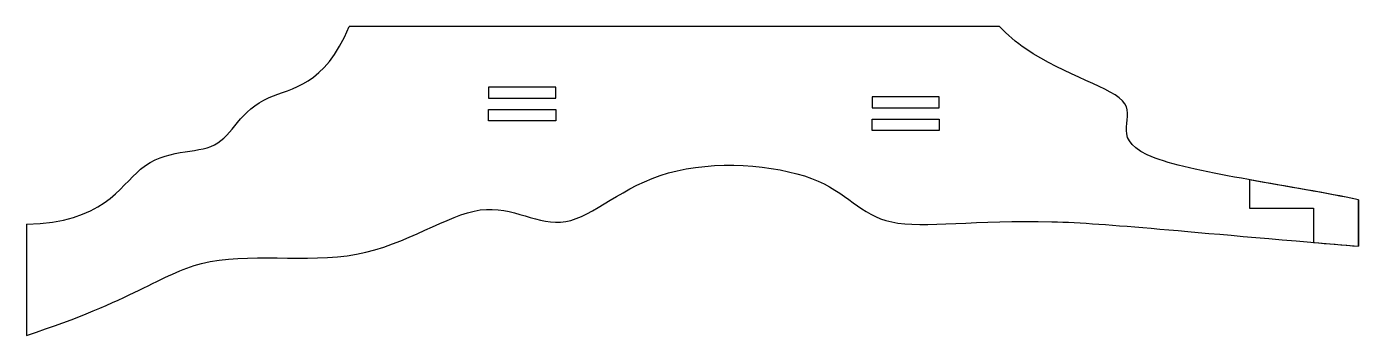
# Model space of a CAD drawing. Header units: millimetres. Extents: x 2697 to 3291, y 1524 to 1662.
import ezdxf

# ---------------------------------------------------------------- set-up
doc = ezdxf.new("R2010")
doc.units = ezdxf.units.MM

msp = doc.modelspace()

# ---------------------------------------------------------------- linework, layer by layer
for points in [[(3130.72, 1662.05), (2840.54, 1662.05)], [(2902.76, 1630.11), (2932.76, 1630.11), (2932.76, 1635.11), (2902.76, 1635.11), (2902.76, 1630.11)], [(3073.8, 1625.79), (3103.8, 1625.79), (3103.8, 1630.79), (3073.8, 1630.79), (3073.8, 1625.79)], [(2902.76, 1625.11), (2932.76, 1625.11), (2932.76, 1620.11), (2902.76, 1620.11), (2902.76, 1625.11)], [(3073.8, 1620.79), (3103.8, 1620.79), (3103.8, 1615.79), (3073.8, 1615.79), (3073.8, 1620.79)], [(3290.73, 1564.14), (3290.73, 1584.83)], [(2696.73, 1573.9), (2696.73, 1524.37)]]:
    msp.add_lwpolyline(points)
at = {"color": 5}
for points in [[(3242.23, 1593.73), (3242.23, 1581.05), (3270.73, 1581.05), (3270.73, 1565.81)], [(3290.73, 1584.83), (3290.73, 1564.14)]]:
    msp.add_lwpolyline(points, dxfattribs=at)
for points, knots in [([(2696.73, 1573.9), (2730.48, 1574.65), (2747.83, 1610.23), (2785.83, 1602.3), (2793.83, 1633.02), (2829.77, 1635.65), (2840.54, 1662.05)], [0.181785, 0.181785, 0.181785, 0.181785, 1, 2, 3, 3.729602, 3.729602, 3.729602, 3.729602]), ([(3290.73, 1584.83), (3262.47, 1590.88), (3168.27, 1603.1), (3203.69, 1629.74), (3154.49, 1641.32), (3134.12, 1658.44), (3130.72, 1662.05)], [1.123186, 1.123186, 1.123186, 1.123186, 2, 3, 4, 4.24377, 4.24377, 4.24377, 4.24377]), ([(2696.73, 1524.37), (2744.07, 1539.82), (2772.18, 1566.03), (2848.05, 1551.26), (2902.57, 1591.71), (2936.18, 1563.58), (2975.93, 1604.73), (3057.89, 1598.4), (3073.37, 1567.8), (3138.51, 1579.14), (3211.13, 1570.69), (3290.73, 1564.14)], [0.136909, 0.136909, 0.136909, 0.136909, 1, 2, 3, 4, 5, 6, 7, 8, 8.763947, 8.763947, 8.763947, 8.763947])]:
    msp.add_open_spline(points, degree=3, knots=knots)
for points in [[(3290.73, 1584.83), (3276.75, 1587.82), (3258.91, 1590.73), (3242.23, 1593.73)], [(3270.73, 1565.81), (3277.04, 1565.28), (3283.7, 1564.72), (3290.73, 1564.14)]]:
    msp.add_open_spline(points, degree=3, dxfattribs=at)

doc.saveas('drawing.dxf')
